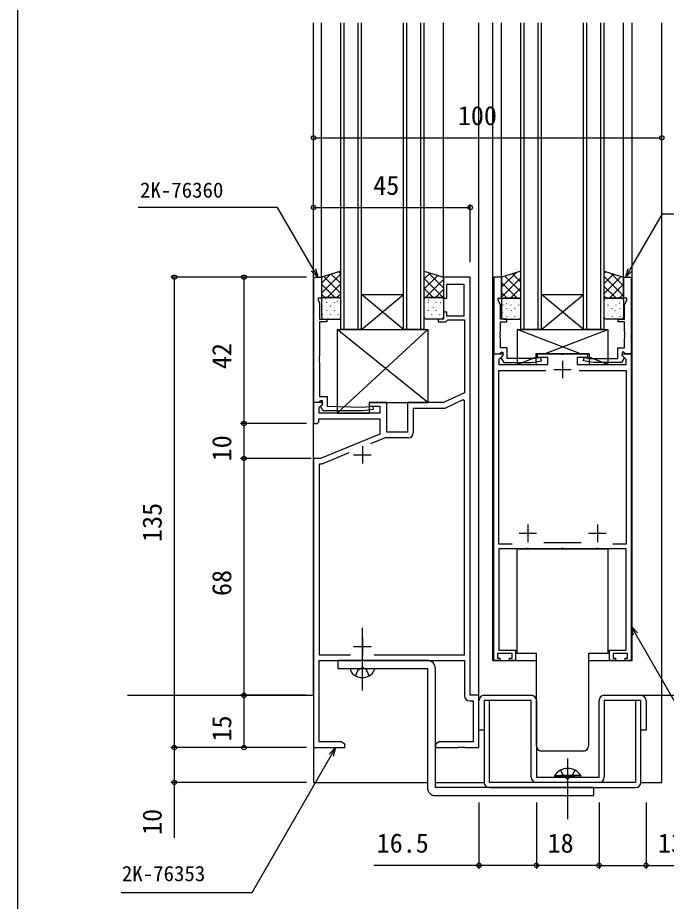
# Model space of a CAD drawing. Units: millimetres, scale not verified. Extents: x -437 to 438, y -681 to 679.
# Drawn here: x -436.7 to -250.4, y -134.3 to 119.3 of the extents above; entities that cross this region are included whole.
import ezdxf
from ezdxf.enums import TextEntityAlignment as Align

# ---------------------------------------------------------------- set-up
doc = ezdxf.new("R2010")
doc.units = ezdxf.units.MM
doc.header["$LTSCALE"] = 4
for name, color, linetype in [('0-2_YKK_11', 7, 'Continuous'), ('0-3_YKK_12', 2, 'Continuous'), ('0-4_YKK_13', 4, 'Continuous'), ('0-6_YKK_D', 6, 'Continuous'), ('0-7_YKK_ZWAK', 7, 'Continuous')]:
    doc.layers.add(name, color=color, linetype=linetype)
doc.styles.add('ＭＳ ゴシック', font='')
doc.styles.get('ＭＳ ゴシック').set_extended_font_data('MS Gothic')

msp = doc.modelspace()

# ---------------------------------------------------------------- linework, layer by layer
at = {"layer": '0-2_YKK_11'}
for p, q in [((-280.2, 20.8), (-280.2, 15.8)), ((-282.7, 18.3), (-277.7, 18.3)), ((-337.7, -3.7), (-337.7, -8.7)), ((-340.2, -6.2), (-335.2, -6.2)), ((-290.2, -26.2), (-290.2, -31.2)), ((-270.2, -26.2), (-270.2, -31.2)), ((-292.7, -28.7), (-287.7, -28.7)), ((-272.7, -28.7), (-267.7, -28.7)), ((-274.849, -31.4), (-285.551, -31.4)), ((-337.7, -58.7), (-337.7, -63.7)), ((-340.2, -61.2), (-335.2, -61.2))]:
    msp.add_line(p, q, dxfattribs=at)
for points in [[(-306.7, -75.2), (-306.7, 44.8), (-314.4, 44.8), (-314.4, 38.8), (-313.4, 38.8), (-313.4, 42.8), (-308.5, 42.8), (-308.5, 33.6), (-313.4, 33.6), (-313.4, 34.8), (-314.4, 34.8), (-314.4, 32.8), (-315.9, 32.8), (-315.9, 32), (-313.7, 32), (-313.4, 32.3), (-313.1, 32.6), (-308.33, 32.6), (-308.33, 11.63), (-314.4, 8.8), (-324.7, 8.8), (-324.7, 0.3), (-330.7, 0.3), (-330.7, 8.8), (-335.7, 8.8), (-335.7, 7.8), (-332.7, 7.8), (-332.7, 5.8), (-350.07, 5.8), (-350.07, 7.406), (-349.064, 8.412), (-349.224, 8.8), (-351.7, 8.8), (-351.7, 2.8), (-350.7, 2.8), (-350.2, 3.3), (-350.2, 4.17), (-332.7, 4.17), (-332.7, -0.2), (-349.7, -7.2)], [(-298.3, -64.5), (-298, -64.8), (-298.4, -65.2), (-299.9, -65.2), (-299.9, 22.8), (-297.424, 22.8), (-297.264, 22.412), (-298.5, 21.176), (-298.5, 19.8), (-284.4, 19.8), (-284.4, 21.8), (-287.4, 21.8), (-287.4, 22.8), (-280.658, 22.8), (-280.475, 22.68), (-279.925, 22.68), (-279.742, 22.8), (-273, 22.8), (-273, 21.8), (-276, 21.8), (-276, 19.8), (-261.9, 19.8), (-261.9, 21.176), (-263.136, 22.412), (-262.976, 22.8), (-260.5, 22.8)], [(-260.5, 22.8), (-260.5, -65.2), (-262, -65.2), (-262.4, -64.8), (-262.1, -64.5), (-261.5, -64.5), (-261.5, -63.2), (-265.7, -63.2), (-265.7, -64.5), (-265.1, -64.5), (-264.8, -64.8), (-265.2, -65.2), (-266.7, -65.2), (-266.7, -62.2), (-261.9, -62.2), (-261.9, -33.2), (-269.742, -33.2), (-269.925, -33.08), (-270.475, -33.08), (-270.658, -33.2), (-279.742, -33.2), (-279.925, -33.08), (-280.475, -33.08), (-280.658, -33.2), (-289.742, -33.2), (-289.925, -33.08), (-290.475, -33.08), (-290.658, -33.2), (-298.5, -33.2), (-298.5, -62.2), (-293.7, -62.2), (-293.7, -65.2), (-295.2, -65.2), (-295.6, -64.8), (-295.3, -64.5), (-294.7, -64.5), (-294.7, -63.2), (-298.9, -63.2), (-298.9, -64.5), (-298.3, -64.5)], [(-294.682, -31.8), (-298.5, -31.8), (-298.5, 18), (-284.976, 18)], [(-275.424, 18), (-261.9, 18), (-261.9, -31.8), (-265.718, -31.8)], [(-334.337, -63.57), (-308.33, -63.57), (-308.33, 9.321), (-308.793, 9.616), (-314.039, 7.17), (-323.07, 7.17), (-323.07, 0.17)], [(-324.57, -1.33), (-331.163, -1.33), (-335.345, -3.052)], [(-349.7, -7.2), (-351.7, -7.2), (-351.7, -90.2), (-342.7, -90.2), (-342.7, -89.2), (-343.791, -88.57), (-350.07, -88.57), (-350.07, -65.2), (-338.16, -65.2), (-337.976, -65.08), (-337.426, -65.08), (-337.243, -65.2), (-308.33, -65.2), (-308.33, -75.33)], [(-341.589, -5.623), (-349.378, -8.83), (-350.07, -8.83), (-350.07, -63.57), (-341.063, -63.57)], [(-306.83, -76.83), (-305.83, -76.83), (-305.83, -88.57), (-315.609, -88.57), (-316.7, -89.2), (-316.7, -90.2), (-310.158, -90.2), (-309.975, -90.08), (-309.425, -90.08), (-309.242, -90.2), (-309.158, -90.2), (-308.975, -90.08), (-308.425, -90.08), (-308.242, -90.2), (-304.2, -90.2), (-304.2, -75.2), (-306.7, -75.2)]]:
    msp.add_lwpolyline(points, dxfattribs=at)
for points in [[(-351.6, 8.8), (-351.6, 44.8), (-349.4, 44.8), (-349.4, 38.8), (-350.4, 38.8), (-350.4, 38.3), (-349.97, 37.378), (-349.97, 32.8), (-347.9, 32.8), (-347.9, 32), (-349.97, 32), (-349.97, 22.258), (-350.09, 22.075), (-350.09, 21.525), (-349.97, 21.342), (-349.97, 21.258), (-350.09, 21.075), (-350.09, 20.525), (-349.97, 20.342), (-349.97, 10.6), (-347.8, 10.6), (-347.8, 7.8), (-337.6, 7.5), (-334.65, 7.797), (-334.55, 6.803), (-337.55, 6.5), (-348.923, 6.5), (-349.674, 7.8), (-349.1, 8.374), (-349.1, 9.3), (-349.77, 9.3), (-349.97, 9.1), (-350.27, 8.8)], [(-299.9, 44.8), (-299.9, 22.8), (-298.27, 22.8), (-297.97, 23.1), (-297.77, 23.3), (-297.3, 23.3), (-297.3, 22.35), (-297.8, 21.85), (-297.8, 21.512), (-297.1, 20.3), (-289.092, 20.3), (-286.213, 20.808), (-286.387, 21.792), (-288.045, 21.5), (-296.1, 21.5), (-296.1, 24.5), (-297.97, 24.5), (-297.97, 27.292), (-298.09, 27.475), (-298.09, 28.025), (-297.97, 28.208), (-297.97, 28.292), (-298.09, 28.475), (-298.09, 29.025), (-297.97, 29.208), (-297.97, 32), (-296.2, 32), (-296.2, 32.8), (-297.97, 32.8), (-297.97, 36.735), (-298.7, 38.3), (-298.7, 38.8), (-297.7, 38.8), (-297.7, 44.8)], [(-260.5, 44.8), (-260.5, 22.8), (-262.13, 22.8), (-262.43, 23.1), (-262.63, 23.3), (-263.1, 23.3), (-263.1, 22.35), (-262.6, 21.85), (-262.6, 21.512), (-263.3, 20.3), (-271.308, 20.3), (-274.187, 20.808), (-274.013, 21.792), (-272.355, 21.5), (-264.3, 21.5), (-264.3, 24.5), (-262.43, 24.5), (-262.43, 27.292), (-262.31, 27.475), (-262.31, 28.025), (-262.43, 28.208), (-262.43, 28.292), (-262.31, 28.475), (-262.31, 29.025), (-262.43, 29.208), (-262.43, 32), (-264.2, 32), (-264.2, 32.8), (-262.43, 32.8), (-262.43, 36.735), (-261.7, 38.3), (-261.7, 38.8), (-262.7, 38.8), (-262.7, 44.8)]]:
    msp.add_lwpolyline(points, close=True, dxfattribs=at)
for centre, start, end in [((-324.57, 0.17), 270.00001, 359.99999), ((-306.83, -75.33), 180.00001, 269.99999)]:
    msp.add_arc(centre, 1.5, start, end, dxfattribs=at)
at = {"layer": '0-3_YKK_12'}
for p, q in [((-351.7, -75.2), (-351.7, 117.8)), ((-349.4, 44.8), (-349.4, 117.8)), ((-343.9, 29.8), (-343.9, 117.8)), ((-342.9, 29.8), (-342.9, 117.8)), ((-338.9, 29.8), (-338.9, 117.8)), ((-337.9, 29.8), (-337.9, 117.8)), ((-325.9, 29.8), (-325.9, 117.8)), ((-324.9, 29.8), (-324.9, 117.8)), ((-320.9, 29.8), (-320.9, 117.8)), ((-319.9, 29.8), (-319.9, 117.8)), ((-314.4, 44.8), (-314.4, 117.8)), ((-304.2, -75.2), (-304.2, 117.8)), ((-300.2, -65.2), (-300.2, 117.8)), ((-297.7, 44.8), (-297.7, 117.8)), ((-292.2, 29.8), (-292.2, 117.8)), ((-291.2, 29.8), (-291.2, 117.8)), ((-287.2, 29.8), (-287.2, 117.8)), ((-286.2, 29.8), (-286.2, 117.8)), ((-274.2, 29.8), (-274.2, 117.8)), ((-273.2, 29.8), (-273.2, 117.8)), ((-269.2, 29.8), (-269.2, 117.8)), ((-268.2, 29.8), (-268.2, 117.8)), ((-262.7, 44.8), (-262.7, 117.8)), ((-260.2, -65.2), (-260.2, 117.8)), ((-251.7, -75.2), (-251.7, 117.8)), ((-337.9, 39.8), (-325.9, 39.8)), ((-337.9, 29.8), (-325.9, 39.8)), ((-325.9, 29.8), (-337.9, 39.8)), ((-286.2, 39.8), (-274.2, 39.8)), ((-286.2, 29.8), (-274.2, 39.8)), ((-274.2, 29.8), (-286.2, 39.8)), ((-337.9, 29.8), (-343.9, 29.8)), ((-337.9, 29.8), (-325.9, 29.8)), ((-319.9, 29.8), (-325.9, 29.8)), ((-286.2, 29.8), (-292.2, 29.8)), ((-286.2, 29.8), (-274.2, 29.8)), ((-268.2, 29.8), (-274.2, 29.8)), ((-268.2, 29.8), (-274.2, 29.8)), ((-300.2, -65.2), (-287.7, -65.2)), ((-272.7, -65.2), (-260.2, -65.2)), ((-405.128, -75.2), (-351.7, -75.2)), ((-351.7, -75.2), (-351.7, -100.2)), ((-257.2, -75.2), (-147.474, -75.2)), ((-351.7, -100.2), (-319, -100.2)), ((-316.816, -100.2), (-302.7, -100.2))]:
    msp.add_line(p, q, dxfattribs=at)
msp.add_lwpolyline([(-257.7, -100.2), (-251.7, -100.2), (-251.7, -75.2)], dxfattribs=at)
at = {"layer": '0-4_YKK_13'}
for p, q in [((-349.4, 40.265), (-343.9, 45.765)), ((-346.62, 45.676), (-343.9, 42.956)), ((-344.47, 46.354), (-343.9, 45.784)), ((-319.9, 44.309), (-318.209, 46.001)), ((-318.868, 46.208), (-314.4, 41.74)), ((-297.7, 41.936), (-293.555, 46.081)), ((-294.564, 45.769), (-292.2, 43.406)), ((-292.403, 46.437), (-292.2, 46.234)), ((-267.691, 46.343), (-268.2, 45.834)), ((-265.531, 45.675), (-268.2, 43.006)), ((-262.7, 42.336), (-266.266, 45.902)), ((-349.4, 43.094), (-346.908, 45.586)), ((-348.771, 44.998), (-343.9, 40.128)), ((-319.9, 41.481), (-316.058, 45.323)), ((-319.9, 44.412), (-314.503, 39.015)), ((-319.537, 39.015), (-314.4, 44.152)), ((-314.738, 44.906), (-314.4, 44.569)), ((-297.7, 44.765), (-297.649, 44.816)), ((-297.7, 39.108), (-292.2, 44.608)), ((-297.7, 43.249), (-293.251, 38.8)), ((-296.724, 45.102), (-292.2, 40.577)), ((-262.7, 39.508), (-268.2, 45.008)), ((-263.37, 45.007), (-268.2, 40.177)), ((-349.4, 42.799), (-345.616, 39.015)), ((-347.821, 39.015), (-343.9, 42.937)), ((-319.9, 41.583), (-317.332, 39.015)), ((-316.709, 39.015), (-314.4, 41.324)), ((-295.18, 38.8), (-292.2, 41.78)), ((-264.82, 38.8), (-268.2, 42.18)), ((-262.7, 42.849), (-266.749, 38.8)), ((-349.4, 39.971), (-348.444, 39.015)), ((-349.4, 38.515), (-349.4, 33.3)), ((-349.219, 38.596), (-349.217, 38.588)), ((-349.185, 38.72), (-349.185, 38.682)), ((-344.4, 39.015), (-348.9, 39.015)), ((-348.302, 38.585), (-348.261, 38.522)), ((-346.942, 38.72), (-346.942, 38.682)), ((-344.993, 39.015), (-343.9, 40.108)), ((-344.7, 38.72), (-344.7, 38.682)), ((-343.9, 33.3), (-343.9, 38.515)), ((-319.9, 33.3), (-319.9, 38.515)), ((-319.4, 39.015), (-314.9, 39.015)), ((-318.686, 38.234), (-318.645, 38.171)), ((-317.79, 38.72), (-317.79, 38.682)), ((-317.181, 38.376), (-317.178, 38.369)), ((-315.547, 38.72), (-315.547, 38.682)), ((-315.209, 38.826), (-315.207, 38.818)), ((-314.4, 38.515), (-314.4, 33.3)), ((-297.7, 40.42), (-296.08, 38.8)), ((-297.7, 38.3), (-297.7, 33.3)), ((-292.7, 38.8), (-297.2, 38.8)), ((-296.283, 38.067), (-296.283, 38.03)), ((-294.041, 38.067), (-294.041, 38.03)), ((-292.56, 38.642), (-292.558, 38.635)), ((-292.351, 38.8), (-292.2, 38.951)), ((-292.2, 33.3), (-292.2, 38.3)), ((-267.649, 38.8), (-268.2, 39.351)), ((-268.2, 33.3), (-268.2, 38.3)), ((-267.7, 38.8), (-263.2, 38.8)), ((-267.44, 38.642), (-267.442, 38.635)), ((-265.959, 38.067), (-265.959, 38.03)), ((-262.7, 40.02), (-263.92, 38.8)), ((-263.717, 38.067), (-263.717, 38.03)), ((-262.7, 38.3), (-262.7, 33.3)), ((-349.185, 36.44), (-349.185, 36.402)), ((-348.491, 36.538), (-348.488, 36.531)), ((-347.974, 37.509), (-347.974, 37.471)), ((-346.967, 36.568), (-346.926, 36.505)), ((-346.942, 36.44), (-346.942, 36.402)), ((-346.519, 36.987), (-346.517, 36.98)), ((-345.731, 37.509), (-345.731, 37.471)), ((-344.925, 37.922), (-344.883, 37.859)), ((-344.7, 36.44), (-344.7, 36.402)), ((-344.56, 37.472), (-344.557, 37.465)), ((-319.052, 37.644), (-319.05, 37.637)), ((-318.821, 37.509), (-318.821, 37.471)), ((-318.311, 35.552), (-318.309, 35.545)), ((-317.79, 36.44), (-317.79, 36.402)), ((-317.351, 36.217), (-317.31, 36.154)), ((-316.579, 37.509), (-316.579, 37.471)), ((-316.352, 36.036), (-316.35, 36.029)), ((-315.547, 36.44), (-315.547, 36.402)), ((-315.309, 37.571), (-315.267, 37.508)), ((-314.481, 36.768), (-314.478, 36.761)), ((-297.314, 36.856), (-297.314, 36.819)), ((-296.391, 37.425), (-296.388, 37.418)), ((-296.283, 35.787), (-296.283, 35.75)), ((-296.247, 37.279), (-296.205, 37.216)), ((-295.072, 36.856), (-295.072, 36.819)), ((-294.432, 37.91), (-294.429, 37.903)), ((-294.041, 35.787), (-294.041, 35.75)), ((-293.691, 35.817), (-293.688, 35.81)), ((-292.869, 36.615), (-292.828, 36.553)), ((-292.829, 36.856), (-292.829, 36.819)), ((-267.131, 36.615), (-267.172, 36.553)), ((-267.171, 36.856), (-267.171, 36.819)), ((-266.309, 35.817), (-266.312, 35.81)), ((-265.959, 35.787), (-265.959, 35.75)), ((-265.568, 37.91), (-265.571, 37.903)), ((-264.928, 36.856), (-264.928, 36.819)), ((-263.753, 37.279), (-263.795, 37.216)), ((-263.717, 35.787), (-263.717, 35.75)), ((-263.609, 37.425), (-263.612, 37.418)), ((-349.185, 34.16), (-349.185, 34.122)), ((-347.974, 35.229), (-347.974, 35.191)), ((-347.662, 34.198), (-347.66, 34.191)), ((-346.942, 34.16), (-346.942, 34.122)), ((-345.791, 34.93), (-345.788, 34.923)), ((-345.731, 35.229), (-345.731, 35.191)), ((-344.7, 34.16), (-344.7, 34.122)), ((-318.821, 35.229), (-318.821, 35.191)), ((-317.79, 34.16), (-317.79, 34.122)), ((-317.583, 33.494), (-317.58, 33.487)), ((-316.579, 35.229), (-316.579, 35.191)), ((-315.611, 33.944), (-315.609, 33.937)), ((-315.547, 34.16), (-315.547, 34.122)), ((-297.534, 34.636), (-297.531, 34.629)), ((-297.314, 34.576), (-297.314, 34.539)), ((-296.283, 33.507), (-296.283, 33.47)), ((-295.662, 35.368), (-295.66, 35.361)), ((-295.072, 34.576), (-295.072, 34.539)), ((-294.912, 35.262), (-294.87, 35.199)), ((-294.834, 33.028), (-294.831, 33.021)), ((-294.041, 33.507), (-294.041, 33.47)), ((-292.962, 33.76), (-292.96, 33.753)), ((-292.829, 34.576), (-292.829, 34.539)), ((-267.171, 34.576), (-267.171, 34.539)), ((-267.038, 33.76), (-267.04, 33.753)), ((-265.959, 33.507), (-265.959, 33.47)), ((-265.166, 33.028), (-265.169, 33.021)), ((-265.088, 35.262), (-265.13, 35.199)), ((-264.928, 34.576), (-264.928, 34.539)), ((-264.338, 35.368), (-264.34, 35.361)), ((-263.717, 33.507), (-263.717, 33.47)), ((-348.9, 32.8), (-344.4, 32.8)), ((-347.974, 32.949), (-347.974, 32.911)), ((-347.521, 32.966), (-347.48, 32.903)), ((-345.731, 32.949), (-345.731, 32.911)), ((-314.9, 32.8), (-319.4, 32.8)), ((-318.821, 32.949), (-318.821, 32.911)), ((-316.579, 32.949), (-316.579, 32.911)), ((-297.2, 32.8), (-292.7, 32.8)), ((-263.2, 32.8), (-267.7, 32.8)), ((-344.9, 29.8), (-344.9, 5.8)), ((-318.9, 29.8), (-344.9, 5.8)), ((-318.9, 8.8), (-344.9, 29.8)), ((-293.2, 29.799), (-293.2, 19.8)), ((-275, 22.8), (-293.2, 29.799)), ((-285.4, 22.8), (-267.2, 29.799)), ((-293.2, 19.8), (-287.9, 21.838)), ((-287.9, 22.8), (-287.9, 19.8)), ((-272.5, 22.8), (-287.9, 22.8)), ((-272.5, 22.8), (-272.5, 19.8)), ((-267.2, 19.8), (-272.5, 21.838)), ((-293.2, 19.8), (-287.9, 19.8)), ((-272.5, 19.8), (-267.2, 19.8)), ((-335.7, 8.8), (-335.7, 5.8)), ((-335.7, 8.8), (-318.9, 8.8)), ((-344.9, 5.8), (-335.7, 5.8)), ((-337.7, -73.79), (-337.7, -55.797)), ((-289.7, -63.2), (-293.2, -63.2)), ((-287.7, -63.2), (-289.7, -63.2)), ((-287.7, -89.7), (-287.7, -63.2)), ((-270.7, -63.2), (-272.7, -63.2)), ((-272.7, -63.2), (-272.7, -89.7)), ((-341.2, -67.5), (-334.2, -67.5)), ((-341.2, -67.5), (-341.062, -68.015)), ((-334.2, -67.5), (-334.338, -68.015)), ((-302.7, -75.2), (-289.2, -75.2)), ((-268.2, -75.2), (-257.7, -75.2)), ((-302.7, -76.7), (-302.7, -100.2)), ((-284.2, -91.2), (-286.2, -91.2)), ((-276.2, -91.2), (-284.2, -91.2)), ((-274.2, -91.2), (-276.2, -91.2)), ((-278.7, -110.709), (-278.7, -93.325)), ((-282.45, -98.191), (-276.7, -98.191)), ((-282.45, -98.7), (-282.45, -98.191)), ((-282.45, -98.7), (-276.7, -98.7)), ((-280.699, -98.7), (-282.199, -98.7)), ((-274.95, -98.191), (-280.7, -98.191)), ((-274.95, -98.7), (-280.7, -98.7)), ((-276.699, -98.7), (-280.699, -98.7)), ((-276.699, -98.7), (-275.199, -98.7)), ((-274.95, -98.7), (-274.95, -98.191)), ((-269.7, -100.2), (-287.7, -100.2)), ((-301.2, -101.7), (-259.2, -101.7))]:
    msp.add_line(p, q, dxfattribs=at)
for points in [[(-349.4, 44.8), (-349.4, 39.015), (-343.9, 39.015), (-343.9, 46.534)], [(-314.4, 44.8), (-314.4, 39.015), (-319.9, 39.015), (-319.9, 46.534)], [(-297.7, 44.8), (-297.7, 38.8), (-292.2, 38.8), (-292.2, 46.5)], [(-262.7, 44.8), (-262.7, 38.8), (-268.2, 38.8), (-268.2, 46.5)]]:
    msp.add_lwpolyline(points, close=True, dxfattribs=at)
for points in [[(-344.9, 29.8), (-318.9, 29.8), (-318.9, 8.8)], [(-293.2, 29.799), (-267.2, 29.799), (-267.2, 19.8)], [(-293.2, -63.2), (-293.2, -33.2), (-267.2, -33.2)], [(-267.2, -33.2), (-267.2, -63.2), (-270.7, -63.2)], [(-319, -65.2), (-344.7, -65.2), (-344.7, -67.5)], [(-344.7, -67.5), (-319, -67.5), (-319, -101.7)], [(-339.7, -69.593), (-338.85, -67.85), (-337.7, -67.239)], [(-335.7, -69.593), (-336.55, -67.85), (-337.7, -67.239)], [(-316.7, -104), (-271.2, -104), (-271.2, -101.7), (-316.7, -101.7), (-316.7, -67.5)], [(-302.7, -85.2), (-304.2, -85.2), (-304.2, -76.7)], [(-289.2, -98.7), (-289.2, -76.7), (-302.7, -76.7), (-302.7, -85.2)], [(-257.7, -100.2), (-257.7, -76.7), (-259.2, -76.7), (-259.2, -100.2), (-301.2, -100.2), (-301.2, -76.7), (-302.7, -76.7)], [(-287.7, -76.7), (-287.7, -98.7), (-269.7, -98.7), (-269.7, -76.7)], [(-256.2, -76.7), (-256.2, -85.2), (-257.7, -85.2), (-257.7, -76.7), (-268.2, -76.7), (-268.2, -98.7)], [(-280.75, -96.691), (-279.845, -98.546), (-278.7, -99.155)], [(-276.65, -96.691), (-277.555, -98.546), (-278.7, -99.155)]]:
    msp.add_lwpolyline(points, dxfattribs=at)
for centre, radius, start, end in [((-348.9, 38.515), 0.5, 90, 180), ((-344.4, 38.515), 0.5, 0, 90), ((-319.4, 38.515), 0.5, 90, 180), ((-314.9, 38.515), 0.5, 0, 90), ((-297.2, 38.3), 0.5, 90, 180), ((-292.7, 38.3), 0.5, 0, 90), ((-267.7, 38.3), 0.5, 90, 180), ((-263.2, 38.3), 0.5, 0, 90), ((-348.9, 33.3), 0.5, 180, 270), ((-344.4, 33.3), 0.5, 270, 0), ((-319.4, 33.3), 0.5, 180, 270), ((-314.9, 33.3), 0.5, 270, 0), ((-297.2, 33.3), 0.5, 180, 270), ((-292.7, 33.3), 0.5, 270, 0), ((-267.7, 33.3), 0.5, 180, 270), ((-263.2, 33.3), 0.5, 270, 0), ((-319, -67.5), 2.3, 0, 90), ((-338.84, -67.42), 2.3, 195, 233.11591), ((-336.56, -67.42), 2.3, 306.88409, 345), ((-337.7, -65.9), 4.2, 233.11591, 306.88409), ((-302.7, -76.7), 1.5, 90, 180), ((-289.2, -76.7), 1.5, 0, 90), ((-268.2, -76.7), 1.5, 90, 180), ((-257.7, -76.7), 1.5, 0, 90), ((-286.2, -89.7), 1.5, 180, 270), ((-274.2, -89.7), 1.5, 270, 0), ((-278.7, -100.727), 4.527, 34.06671, 145.93329), ((-287.7, -98.7), 1.5, 180, 270), ((-269.7, -98.7), 1.5, 270, 0), ((-301.2, -100.2), 1.5, 180, 270), ((-259.2, -100.2), 1.5, 270, 0), ((-316.7, -101.7), 2.3, 180, 270)]:
    msp.add_arc(centre, radius, start, end, dxfattribs=at)
at = {"layer": '0-6_YKK_D'}
for p, q in [((-351.7, 84.8), (-251.7, 84.8)), ((-351.7, 64.8), (-306.7, 64.8)), ((-306.7, 49.131), (-306.7, 65.8)), ((-353.7, 44.8), (-392.7, 44.8)), ((-391.7, 44.8), (-391.7, -90.2)), ((-353.7, 44.8), (-372.7, 44.8)), ((-371.7, 44.8), (-371.7, 2.8)), ((-353.7, 2.8), (-372.7, 2.8)), ((-353.7, 2.8), (-372.7, 2.8)), ((-371.7, 2.8), (-371.7, -7.2)), ((-353.7, -7.2), (-372.7, -7.2)), ((-352.4, -7.2), (-372.7, -7.2)), ((-371.7, -7.2), (-371.7, -75.2)), ((-353.7, -75.2), (-372.7, -75.2)), ((-353.7, -75.2), (-372.7, -75.2)), ((-371.7, -75.2), (-371.7, -90.2)), ((-353.7, -90.2), (-392.7, -90.2)), ((-353.7, -90.2), (-372.7, -90.2)), ((-353.7, -100.2), (-392.7, -100.2)), ((-304.201, -106), (-304.201, -125)), ((-287.701, -106), (-287.701, -125)), ((-287.701, -106), (-287.701, -125)), ((-269.701, -106), (-269.701, -125)), ((-269.701, -106), (-269.701, -125)), ((-256.2, -106), (-256.2, -125)), ((-269.701, -124), (-287.701, -124))]:
    msp.add_line(p, q, dxfattribs=at)
for points in [[(-350.498, 44.8), (-351.773, 47.009), (-362.045, 64.8), (-402.124, 64.8)], [(-262.025, 44.797), (-260.75, 47.005), (-251.514, 63.002), (-210.399, 63.002)], [(-351.181, 47.35), (-350.498, 44.8), (-352.365, 46.667)], [(-260.158, 46.664), (-262.025, 44.797), (-261.341, 47.347)], [(-259.817, -57.914), (-260.5, -55.364), (-258.633, -57.231)], [(-260.5, -55.364), (-259.225, -57.573), (-220.873, -124), (-180.794, -124)], [(-345.367, -90.182), (-346.642, -92.39), (-369.44, -131.878), (-406.968, -131.878)], [(-391.7, -90.2), (-391.7, -100.2), (-391.7, -116.125)], [(-347.233, -92.049), (-345.367, -90.182), (-346.05, -92.732)], [(-287.701, -124), (-304.201, -124), (-334.425, -124)], [(-269.701, -124), (-256.2, -124), (-232.775, -124)]]:
    msp.add_lwpolyline(points, dxfattribs=at)
for centre in [(-351.7, 84.8), (-251.7, 84.8), (-351.7, 64.8), (-306.7, 64.8), (-391.7, 44.8), (-371.7, 44.8), (-371.7, 2.8), (-371.7, 2.8), (-371.7, -7.2), (-371.7, -7.2), (-371.7, -75.2), (-371.7, -75.2), (-391.7, -90.2), (-391.7, -90.2), (-371.7, -90.2), (-391.7, -100.2), (-304.201, -124), (-287.701, -124), (-287.701, -124), (-269.701, -124), (-269.701, -124), (-256.2, -124)]:
    msp.add_circle(centre, 0.637, dxfattribs=at)
at = {"layer": '0-7_YKK_ZWAK'}
msp.add_line((-436.7, 643.8), (-436.7, -681.2), dxfattribs=at)

# ---------------------------------------------------------------- texts
at = {"layer": '0-6_YKK_D', "style": 'ＭＳ ゴシック'}
for s, height, p in [('100', 5.499, (-310.265, 86.8)), ('45', 5.499, (-334.569, 66.8)), ('2K-76360', 4.399, (-401.549, 66.3)), ('16.5', 5.499, (-333.575, -122)), ('18', 5.499, (-284.475, -122)), ('13.5', 5.499, (-252.801, -122)), ('2K-76353', 4.399, (-406.758, -129.878))]:
    msp.add_text(s, height=height, dxfattribs=at).set_placement(p, align=Align.BOTTOM_LEFT)
for s, p in [('42', (-373.7, 18.431)), ('10', (-373.7, -8.038)), ('135', (-393.7, -31.18)), ('68', (-373.7, -46.697)), ('15', (-373.7, -88.453)), ('10', (-393.7, -115.276))]:
    msp.add_text(s, height=5.499, rotation=90, dxfattribs=at).set_placement(p, align=Align.BOTTOM_LEFT)

doc.saveas('drawing.dxf')
